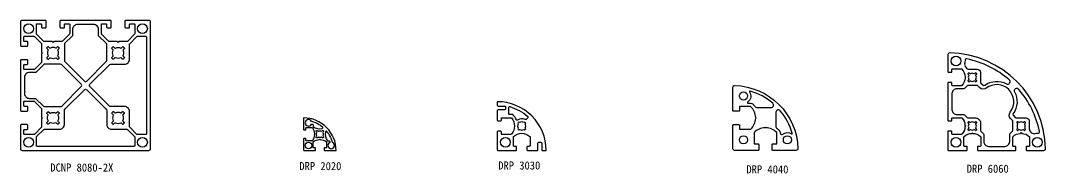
# Model space of a CAD drawing. Extents: x 2157 to 12417, y 247 to 1676.
# Drawn here: x 10453 to 11083, y 1502 to 1596 of the extents above; entities that cross this region are included whole.
import ezdxf

# ---------------------------------------------------------------- set-up
doc = ezdxf.new("R2010")
doc.units = 0
doc.header["$LTSCALE"] = 8
doc.layers.get('0').update_dxf_attribs({"linetype": 'CONTINUOUS'})
doc.layers.add('3', color=3, linetype='CONTINUOUS')
doc.layers.add('AM_0', color=7, linetype='CONTINUOUS', lineweight=30)
doc.styles.add('궁서체', font='')
doc.styles.get('궁서체').set_extended_font_data('GungsuhChe')

msp = doc.modelspace()

# ---------------------------------------------------------------- linework, layer by layer
at = {"color": 7}
for points in [[(11062.81, 1518.86), (11062.81, 1524.29, -0.214256), (11062.98, 1524.66, -0.165853), (11067.44, 1526.54), (11067.96, 1527.06), (11068.48, 1526.54, -0.165853), (11072.94, 1524.66, -0.214256), (11073.11, 1524.29), (11073.11, 1518.86, -0.414214), (11072.81, 1518.56), (11071.41, 1518.56, 0.414214), (11071.11, 1518.26), (11071.11, 1516.36, 0.414214), (11071.41, 1516.06), (11081.95, 1516.06, 0.419187), (11082.95, 1517.07, 0.404319), (11023.98, 1576.05, 0.419187), (11022.96, 1575.05), (11022.96, 1574.06), (11022.96, 1564.51, 0.414214), (11023.26, 1564.21), (11025.16, 1564.21, 0.414214), (11025.46, 1564.51), (11025.46, 1565.91, -0.414214), (11025.76, 1566.21), (11031.28, 1566.21, -0.210977), (11031.51, 1566.11, -0.176355), (11033.46, 1561.36), (11033.76, 1561.06), (11033.46, 1560.75, -0.176355), (11031.51, 1556.01, -0.210977), (11031.28, 1555.91), (11025.76, 1555.91, -0.414214), (11025.46, 1556.21), (11025.46, 1557.61, 0.414214), (11025.16, 1557.91), (11023.26, 1557.91, 0.414214), (11022.96, 1557.61), (11022.96, 1534.51, 0.414214), (11023.26, 1534.21), (11025.16, 1534.21, 0.414214), (11025.46, 1534.51), (11025.46, 1535.91, -0.414214), (11025.76, 1536.21), (11031.19, 1536.21, -0.214256), (11031.57, 1536.04, -0.165853), (11033.44, 1531.58), (11033.96, 1531.06), (11033.44, 1530.54, -0.165853), (11031.57, 1526.08, -0.214256), (11031.19, 1525.91), (11025.76, 1525.91, -0.414214), (11025.46, 1526.21), (11025.46, 1527.61, 0.414214), (11025.16, 1527.91), (11023.26, 1527.91, 0.414214), (11022.96, 1527.61), (11022.96, 1516.36, 0.414214), (11023.26, 1516.06), (11034.51, 1516.06, 0.414214), (11034.81, 1516.36), (11034.81, 1518.26, 0.414214), (11034.51, 1518.56), (11033.11, 1518.56, -0.414214), (11032.81, 1518.86), (11032.81, 1524.38, -0.210977), (11032.91, 1524.6, -0.176355), (11037.66, 1526.55), (11037.96, 1526.86), (11038.27, 1526.55, -0.176355), (11043.01, 1524.6, -0.210977), (11043.11, 1524.38), (11043.11, 1518.86, -0.414214), (11042.81, 1518.56), (11041.41, 1518.56, 0.414214), (11041.11, 1518.26), (11041.11, 1516.36, 0.414214), (11041.41, 1516.06), (11064.51, 1516.06, 0.414214), (11064.81, 1516.36), (11064.81, 1518.26, 0.414214), (11064.51, 1518.56), (11063.11, 1518.56, -0.414214)], [(11043.27, 1557.48), (11044.41, 1556.34, 0.366463), (11045.7, 1556.23, -0.287555), (11058.96, 1557.03, 0.898027), (11060.66, 1559.47, 0.128248), (11034.66, 1572.36, 0.490696), (11033.46, 1571.33, -0.071175), (11033.31, 1569.78, 0.484887), (11036.23, 1566.08), (11040.98, 1566.08, -0.414214), (11042.98, 1564.08), (11042.98, 1558.19, 0.198912)], [(11040.58, 1562.97, 0.414214), (11040.58, 1563.39), (11040.3, 1563.67, 0.414214), (11039.87, 1563.67), (11039.51, 1563.31, -0.331679), (11039.15, 1563.26, 0.253025), (11036.77, 1563.26, -0.331679), (11036.42, 1563.31), (11036.05, 1563.67, 0.414214), (11035.63, 1563.67), (11035.35, 1563.39, 0.414214), (11035.35, 1562.97), (11035.71, 1562.6, -0.331679), (11035.76, 1562.25, 0.253025), (11035.76, 1559.87, -0.331679), (11035.71, 1559.51), (11035.35, 1559.15, 0.414214), (11035.35, 1558.72), (11035.63, 1558.44, 0.414214), (11036.05, 1558.44), (11036.42, 1558.81, -0.331679), (11036.77, 1558.86, 0.253025), (11039.15, 1558.86, -0.331679), (11039.51, 1558.81), (11039.87, 1558.44, 0.414214), (11040.3, 1558.44), (11040.58, 1558.72, 0.414214), (11040.58, 1559.15), (11040.21, 1559.51, -0.331679), (11040.16, 1559.87, 0.253025), (11040.16, 1562.25, -0.331679), (11040.21, 1562.6)], [(10917.76, 1526.86, 0.191028), (10917.68, 1527.07, 0.198466), (10911.07, 1530.05), (10910.76, 1530.36), (10910.46, 1530.05, 0.198466), (10903.85, 1527.07, 0.191028), (10903.76, 1526.86), (10903.76, 1520.36, 0.414214), (10904.06, 1520.06), (10906.31, 1520.06, -0.414214), (10906.61, 1519.76), (10906.61, 1516.36, -0.414214), (10906.31, 1516.06), (10891.76, 1516.06, -0.414214), (10890.76, 1517.06), (10890.76, 1531.61, -0.414214), (10891.06, 1531.91), (10894.46, 1531.91, -0.414214), (10894.76, 1531.61), (10894.76, 1529.36, 0.414214), (10895.06, 1529.06), (10901.57, 1529.06, 0.191028), (10901.77, 1529.14, 0.198466), (10904.76, 1535.75), (10905.06, 1536.06), (10904.76, 1536.36, 0.198466), (10901.77, 1542.98, 0.191028), (10901.57, 1543.06), (10895.06, 1543.06, 0.414214), (10894.76, 1542.76), (10894.76, 1540.51, -0.414214), (10894.46, 1540.21), (10891.06, 1540.21, -0.414214), (10890.76, 1540.51), (10890.76, 1555.04, -0.421745), (10891.79, 1556.04, -0.39927), (10930.75, 1517.08, -0.421745), (10929.75, 1516.06), (10915.21, 1516.06, -0.414214), (10914.91, 1516.36), (10914.91, 1519.76, -0.414214), (10915.21, 1520.06), (10917.46, 1520.06, 0.414214), (10917.76, 1520.36)], [(11076.67, 1526.44, -0.071175), (11078.22, 1526.59, 0.490696), (11079.25, 1527.79, 0.12808), (11066.38, 1553.76, 0.898027), (11063.93, 1552.05, -0.287555), (11063.14, 1538.8, 0.366463), (11063.24, 1537.51), (11064.36, 1536.4, 0.199083), (11065.06, 1536.11), (11070.97, 1536.11, -0.414214), (11072.97, 1534.11), (11072.97, 1529.36, 0.484887)], [(10639.71, 1516.06), (10646.76, 1516.06, 0.414305), (10626.76, 1536.06), (10626.76, 1529.01, 0.414214), (10627.06, 1528.71), (10627.96, 1528.71, 0.414214), (10628.26, 1529.01), (10628.26, 1529.91, -0.414214), (10628.56, 1530.21), (10631.82, 1530.21, -0.228782), (10632.06, 1530.09, -0.157225), (10633.46, 1526.36), (10633.76, 1526.06), (10633.46, 1525.75, -0.157225), (10632.06, 1522.02, -0.228782), (10631.82, 1521.91), (10628.56, 1521.91, -0.414214), (10628.26, 1522.21), (10628.26, 1523.11, 0.414214), (10627.96, 1523.41), (10627.06, 1523.41, 0.414214), (10626.76, 1523.11), (10626.76, 1516.36, 0.414214), (10627.06, 1516.06), (10633.81, 1516.06, 0.414214), (10634.11, 1516.36), (10634.11, 1517.26, 0.414214), (10633.81, 1517.56), (10632.91, 1517.56, -0.414214), (10632.61, 1517.86), (10632.61, 1521.11, -0.228782), (10632.73, 1521.35, -0.157225), (10636.46, 1522.75), (10636.76, 1523.06), (10637.07, 1522.75, -0.157225), (10640.8, 1521.35, -0.228782), (10640.91, 1521.11), (10640.91, 1517.86, -0.414214), (10640.61, 1517.56), (10639.71, 1517.56, 0.414214), (10639.41, 1517.26), (10639.41, 1516.36, 0.414214)], [(10631.58, 1532.21), (10632.11, 1532.21, -0.414214), (10632.61, 1531.71), (10632.61, 1531, 0.228782), (10632.73, 1530.77, 0.229178), (10638.24, 1529.53, 0.622845), (10638.45, 1530.4, 0.105582), (10631.57, 1533.92, 4.437548)], [(11040.58, 1532.97, 0.414214), (11040.58, 1533.39), (11040.3, 1533.67, 0.414214), (11039.87, 1533.67), (11039.51, 1533.31, -0.331679), (11039.15, 1533.26, 0.253025), (11036.77, 1533.26, -0.331679), (11036.42, 1533.31), (11036.05, 1533.67, 0.414214), (11035.63, 1533.67), (11035.35, 1533.39, 0.414214), (11035.35, 1532.97), (11035.71, 1532.6, -0.331679), (11035.76, 1532.25, 0.253025), (11035.76, 1529.87, -0.331679), (11035.71, 1529.51), (11035.35, 1529.15, 0.414214), (11035.35, 1528.72), (11035.63, 1528.44, 0.414214), (11036.05, 1528.44), (11036.42, 1528.81, -0.331679), (11036.77, 1528.86, 0.253025), (11039.15, 1528.86, -0.331679), (11039.51, 1528.81), (11039.87, 1528.44, 0.414214), (11040.3, 1528.44), (11040.58, 1528.72, 0.414214), (11040.58, 1529.15), (11040.21, 1529.51, -0.331679), (11040.16, 1529.87, 0.253025), (11040.16, 1532.25, -0.331679), (11040.21, 1532.6)], [(11070.58, 1532.97, 0.414214), (11070.58, 1533.39), (11070.3, 1533.67, 0.414214), (11069.87, 1533.67), (11069.51, 1533.31, -0.331679), (11069.15, 1533.26, 0.253025), (11066.77, 1533.26, -0.331679), (11066.42, 1533.31), (11066.05, 1533.67, 0.414214), (11065.63, 1533.67), (11065.35, 1533.39, 0.414214), (11065.35, 1532.97), (11065.71, 1532.6, -0.331679), (11065.76, 1532.25, 0.253025), (11065.76, 1529.87, -0.331679), (11065.71, 1529.51), (11065.35, 1529.15, 0.414214), (11065.35, 1528.72), (11065.63, 1528.44, 0.414214), (11066.05, 1528.44), (11066.42, 1528.81, -0.331679), (11066.77, 1528.86, 0.253025), (11069.15, 1528.86, -0.331679), (11069.51, 1528.81), (11069.87, 1528.44, 0.414214), (11070.3, 1528.44), (11070.58, 1528.72, 0.414214), (11070.58, 1529.15), (11070.21, 1529.51, -0.331679), (11070.16, 1529.87, 0.253025), (11070.16, 1532.25, -0.331679), (11070.21, 1532.6)], [(10634.81, 1523.79, -0.037088), (10634.49, 1524.1, -0.392661), (10634.51, 1524.51), (10634.77, 1524.77, 0.319822), (10634.83, 1525.12, -0.230332), (10634.83, 1527, 0.319822), (10634.77, 1527.34), (10634.51, 1527.61, -0.392661), (10634.49, 1528.02, -0.037088), (10634.81, 1528.33, -0.392661), (10635.21, 1528.32), (10635.48, 1528.05, 0.319822), (10635.82, 1527.99, -0.230332), (10637.71, 1527.99, 0.319822), (10638.05, 1528.05), (10638.32, 1528.32, -0.392661), (10638.72, 1528.33, -0.037088), (10639.04, 1528.02, -0.392661), (10639.02, 1527.61), (10638.76, 1527.34, 0.319822), (10638.7, 1527, -0.230332), (10638.7, 1525.12, 0.319822), (10638.76, 1524.77), (10639.02, 1524.51, -0.392661), (10639.04, 1524.1, -0.037088), (10638.72, 1523.79, -0.392661), (10638.32, 1523.8), (10638.05, 1524.07, 0.319822), (10637.71, 1524.12, -0.230332), (10635.82, 1524.12, 0.319822), (10635.48, 1524.07), (10635.21, 1523.8, -0.392661)], [(10642.41, 1521.91, -0.414214), (10642.91, 1521.41), (10642.91, 1520.87, 4.437548), (10644.63, 1520.86, 0.105582), (10641.11, 1527.74, 0.622845), (10640.24, 1527.54, 0.229178), (10641.47, 1522.02, 0.228782), (10641.71, 1521.91)]]:
    msp.add_lwpolyline(points, format="xyb", close=True, dxfattribs=at)
for centre, radius in [((11027.96, 1571.06), 3), ((10629.76, 1519.06), 2), ((11027.96, 1521.06), 3), ((11077.96, 1521.06), 3)]:
    msp.add_circle(centre, radius, dxfattribs=at)
at = {"layer": '3', "color": 7, "lineweight": -3}
for points in [[(10508.57, 1592.06), (10508.57, 1595.56, 0.414214), (10508.07, 1596.06), (10492.72, 1596.06), (10477.37, 1596.06, 0.414214), (10476.87, 1595.56), (10476.87, 1592.06, 0.414214), (10477.37, 1591.56), (10479.32, 1591.56, 0.414214), (10479.82, 1592.06), (10479.82, 1593.56, -0.414214), (10480.32, 1594.06), (10482.47, 1594.06, -0.414214), (10482.97, 1593.56), (10482.97, 1587.95, -0.198912), (10482.82, 1587.6), (10478.43, 1583.2, -0.198912), (10478.08, 1583.06), (10473.22, 1583.06), (10472.72, 1582.56), (10472.22, 1583.06), (10467.36, 1583.06, -0.198912), (10467.01, 1583.2), (10462.62, 1587.6, -0.198912), (10462.47, 1587.95), (10462.47, 1593.56, -0.414214), (10462.97, 1594.06), (10465.12, 1594.06, -0.414214), (10465.62, 1593.56), (10465.62, 1592.06, 0.414214), (10466.12, 1591.56), (10468.07, 1591.56, 0.414214), (10468.57, 1592.06), (10468.57, 1595.56, 0.414214), (10468.07, 1596.06), (10453.72, 1596.06, 0.414214), (10452.72, 1595.06), (10452.72, 1580.71, 0.414214), (10453.22, 1580.21), (10456.72, 1580.21, 0.414214), (10457.22, 1580.71), (10457.22, 1582.66, 0.414214), (10456.72, 1583.16), (10455.22, 1583.16, -0.414214), (10454.72, 1583.66), (10454.72, 1585.81, -0.414214), (10455.22, 1586.31), (10460.87, 1586.31, -0.198912), (10461.23, 1586.16), (10465.57, 1581.81, -0.198912), (10465.72, 1581.46), (10465.72, 1576.56), (10466.22, 1576.06), (10465.72, 1575.56), (10465.72, 1570.51, -0.198912), (10465.57, 1570.16), (10461.37, 1565.95, -0.198912), (10461.01, 1565.81), (10455.22, 1565.81, -0.414214), (10454.72, 1566.31), (10454.72, 1568.46, -0.414214), (10455.22, 1568.96), (10456.72, 1568.96, 0.414214), (10457.22, 1569.46), (10457.22, 1571.41, 0.414214), (10456.72, 1571.91), (10453.22, 1571.91, 0.414214), (10452.72, 1571.41), (10452.72, 1556.06), (10452.72, 1540.71, 0.414214), (10453.22, 1540.21), (10456.72, 1540.21, 0.414214), (10457.22, 1540.71), (10457.22, 1542.66, 0.414214), (10456.72, 1543.16), (10455.22, 1543.16, -0.414214), (10454.72, 1543.66), (10454.72, 1545.81, -0.414214), (10455.22, 1546.31), (10461.01, 1546.31, -0.198912), (10461.37, 1546.16), (10465.57, 1541.95, -0.198912), (10465.72, 1541.6), (10465.72, 1536.56), (10466.22, 1536.06), (10465.72, 1535.56), (10465.72, 1530.66, -0.198912), (10465.57, 1530.3), (10461.23, 1525.95, -0.198912), (10460.87, 1525.81), (10455.22, 1525.81, -0.414214), (10454.72, 1526.31), (10454.72, 1528.46, -0.414214), (10455.22, 1528.96), (10456.72, 1528.96, 0.414214), (10457.22, 1529.46), (10457.22, 1531.41, 0.414214), (10456.72, 1531.91), (10453.22, 1531.91, 0.414214), (10452.72, 1531.41), (10452.72, 1517.06, 0.414214), (10453.72, 1516.06), (10531.72, 1516.06, 0.414214), (10532.72, 1517.06), (10532.72, 1595.06, 0.414214), (10531.72, 1596.06), (10517.37, 1596.06, 0.414214), (10516.87, 1595.56), (10516.87, 1592.06, 0.414214), (10517.37, 1591.56), (10519.32, 1591.56, 0.414214), (10519.82, 1592.06), (10519.82, 1593.56, -0.414214), (10520.32, 1594.06), (10522.47, 1594.06, -0.414214), (10522.97, 1593.56), (10522.97, 1587.95, -0.198912), (10522.82, 1587.6), (10518.43, 1583.2, -0.198912), (10518.08, 1583.06), (10513.22, 1583.06), (10512.72, 1582.56), (10512.22, 1583.06), (10507.36, 1583.06, -0.198912), (10507.01, 1583.2), (10502.62, 1587.6, -0.198912), (10502.47, 1587.95), (10502.47, 1593.56, -0.414214), (10502.97, 1594.06), (10505.12, 1594.06, -0.414214), (10505.62, 1593.56), (10505.62, 1592.06, 0.414214), (10506.12, 1591.56), (10508.07, 1591.56, 0.414214)], [(10745.9, 1540.56), (10745.9, 1534.71, 0.414214), (10746.4, 1534.21), (10747.9, 1534.21, 0.414214), (10748.4, 1534.71), (10748.4, 1535.71, -0.414214), (10748.9, 1536.21), (10754.18, 1536.21, -0.214256), (10754.55, 1536.04, -0.38014), (10754.55, 1526.08, -0.214256), (10754.18, 1525.91), (10748.9, 1525.91, -0.414214), (10748.4, 1526.41), (10748.4, 1527.41, 0.414214), (10747.9, 1527.91), (10746.4, 1527.91, 0.414214), (10745.9, 1527.41), (10745.9, 1516.56, 0.414214), (10746.4, 1516.06), (10757.25, 1516.06, 0.414214), (10757.75, 1516.56), (10757.75, 1518.06, 0.414214), (10757.25, 1518.56), (10756.25, 1518.56, -0.414214), (10755.75, 1519.06), (10755.75, 1524.34, -0.214256), (10755.91, 1524.71, -0.38014), (10765.88, 1524.71, -0.214256), (10766.05, 1524.34), (10766.05, 1519.06, -0.414214), (10765.55, 1518.56), (10764.55, 1518.56, 0.414214), (10764.05, 1518.06), (10764.05, 1516.56, 0.414214), (10764.55, 1516.06), (10770.4, 1516.06, 0.414214), (10770.9, 1516.56), (10770.9, 1520.56, -0.414214), (10771.4, 1521.06), (10772.7, 1521.06, -0.414214), (10773.2, 1520.56), (10773.2, 1516.56, 0.414214), (10773.7, 1516.06), (10775.9, 1516.06, 0.414214), (10745.9, 1546.06), (10745.9, 1543.86, 0.414214), (10746.4, 1543.36), (10750.4, 1543.36, -0.414214), (10750.9, 1542.86), (10750.9, 1541.56, -0.414214), (10750.4, 1541.06), (10746.4, 1541.06, 0.414214)], [(10753.53, 1543, -0.114142), (10764.59, 1536.91, -0.430289), (10764.61, 1536.18), (10763.56, 1535.14, -0.327538), (10762.98, 1535.05, 0.277958), (10758.34, 1534.76, -0.467831), (10757.6, 1534.97, 0.102154), (10755.35, 1538.08, 0.186978), (10755.01, 1538.21), (10753.4, 1538.21, -0.414214), (10752.9, 1538.71), (10752.9, 1542.52, -0.497637)], [(10762.27, 1528.97), (10762.63, 1528.61, 0.08392), (10763.34, 1529.32), (10762.98, 1529.68, 0.300614), (10762.98, 1532.44), (10763.34, 1532.8, 0.08392), (10762.63, 1533.5), (10762.27, 1533.14, 0.300614), (10759.52, 1533.14), (10759.16, 1533.5, 0.08392), (10758.45, 1532.8), (10758.81, 1532.44, 0.300614), (10758.81, 1529.68), (10758.45, 1529.32, 0.08392), (10759.16, 1528.61), (10759.52, 1528.97, 0.300614)]]:
    msp.add_lwpolyline(points, format="xyb", close=True, dxfattribs=at)
at = {"layer": '3', "color": 7}
for points in [[(10474.35, 1573.07, -0.33241), (10474.7, 1573.02), (10475.44, 1572.28, 0.414214), (10475.87, 1572.28), (10476.5, 1572.91, 0.414214), (10476.5, 1573.33), (10475.76, 1574.08, -0.33241), (10475.71, 1574.43, 0.254426), (10475.71, 1577.68, -0.33241), (10475.76, 1578.04), (10476.5, 1578.78, 0.414214), (10476.5, 1579.21), (10475.87, 1579.84, 0.414214), (10475.44, 1579.84), (10474.7, 1579.1, -0.33241), (10474.35, 1579.04, 0.254426), (10471.1, 1579.04, -0.33241), (10470.74, 1579.1), (10470, 1579.84, 0.414214), (10469.57, 1579.84), (10468.94, 1579.21, 0.414214), (10468.94, 1578.78), (10469.68, 1578.04, -0.33241), (10469.73, 1577.68, 0.254426), (10469.73, 1574.43, -0.33241), (10469.68, 1574.08), (10468.94, 1573.33, 0.414214), (10468.94, 1572.91), (10469.57, 1572.28, 0.414214), (10470, 1572.28), (10470.74, 1573.02, -0.33241), (10471.1, 1573.07, 0.254426)], [(10511.1, 1573.07, 0.33241), (10510.74, 1573.02), (10510, 1572.28, -0.414214), (10509.57, 1572.28), (10508.94, 1572.91, -0.414214), (10508.94, 1573.33), (10509.68, 1574.08, 0.33241), (10509.73, 1574.43, -0.254426), (10509.73, 1577.68, 0.33241), (10509.68, 1578.04), (10508.94, 1578.78, -0.414214), (10508.94, 1579.21), (10509.57, 1579.84, -0.414214), (10510, 1579.84), (10510.74, 1579.1, 0.33241), (10511.1, 1579.04, -0.254426), (10514.35, 1579.04, 0.33241), (10514.7, 1579.1), (10515.44, 1579.84, -0.414214), (10515.87, 1579.84), (10516.5, 1579.21, -0.414214), (10516.5, 1578.78), (10515.76, 1578.04, 0.33241), (10515.71, 1577.68, -0.254426), (10515.71, 1574.43, 0.33241), (10515.76, 1574.08), (10516.5, 1573.33, -0.414214), (10516.5, 1572.91), (10515.87, 1572.28, -0.414214), (10515.44, 1572.28), (10514.7, 1573.02, 0.33241), (10514.35, 1573.07, -0.254426)], [(10474.35, 1539.04, 0.33241), (10474.7, 1539.1), (10475.44, 1539.84, -0.414214), (10475.87, 1539.84), (10476.5, 1539.21, -0.414214), (10476.5, 1538.78), (10475.76, 1538.04, 0.33241), (10475.71, 1537.68, -0.254426), (10475.71, 1534.43, 0.33241), (10475.76, 1534.08), (10476.5, 1533.33, -0.414214), (10476.5, 1532.91), (10475.87, 1532.28, -0.414214), (10475.44, 1532.28), (10474.7, 1533.02, 0.33241), (10474.35, 1533.07, -0.254426), (10471.1, 1533.07, 0.33241), (10470.74, 1533.02), (10470, 1532.28, -0.414214), (10469.57, 1532.28), (10468.94, 1532.91, -0.414214), (10468.94, 1533.33), (10469.68, 1534.08, 0.33241), (10469.73, 1534.43, -0.254426), (10469.73, 1537.68, 0.33241), (10469.68, 1538.04), (10468.94, 1538.78, -0.414214), (10468.94, 1539.21), (10469.57, 1539.84, -0.414214), (10470, 1539.84), (10470.74, 1539.1, 0.33241), (10471.1, 1539.04, -0.254426)], [(10511.1, 1539.04, -0.33241), (10510.74, 1539.1), (10510, 1539.84, 0.414214), (10509.57, 1539.84), (10508.94, 1539.21, 0.414214), (10508.94, 1538.78), (10509.68, 1538.04, -0.33241), (10509.73, 1537.68, 0.254426), (10509.73, 1534.43, -0.33241), (10509.68, 1534.08), (10508.94, 1533.33, 0.414214), (10508.94, 1532.91), (10509.57, 1532.28, 0.414214), (10510, 1532.28), (10510.74, 1533.02, -0.33241), (10511.1, 1533.07, 0.254426), (10514.35, 1533.07, -0.33241), (10514.7, 1533.02), (10515.44, 1532.28, 0.414214), (10515.87, 1532.28), (10516.5, 1532.91, 0.414214), (10516.5, 1533.33), (10515.76, 1534.08, -0.33241), (10515.71, 1534.43, 0.254426), (10515.71, 1537.68, -0.33241), (10515.76, 1538.04), (10516.5, 1538.78, 0.414214), (10516.5, 1539.21), (10515.87, 1539.84, 0.414214), (10515.44, 1539.84), (10514.7, 1539.1, -0.33241), (10514.35, 1539.04, 0.254426)]]:
    msp.add_lwpolyline(points, format="xyb", close=True, dxfattribs=at)
at = {"layer": '3', "color": 7, "lineweight": -3}
for centre in [(10457.72, 1591.06), (10527.72, 1591.06), (10457.72, 1521.06), (10527.72, 1521.06), (10750.9, 1521.06)]:
    msp.add_circle(centre, 3, dxfattribs=at)
at = {"layer": 'AM_0', "color": 7}
for points in [[(10492.01, 1558.67, 0.414214), (10493.43, 1558.67), (10505.28, 1570.53, 0.198912), (10505.72, 1571.59), (10505.72, 1575.56), (10505.72, 1581.46, 0.198912), (10505.57, 1581.81), (10500.72, 1586.67), (10500.72, 1590.56, 0.414214), (10497.72, 1593.56), (10492.72, 1593.56), (10487.72, 1593.56, 0.414214), (10484.72, 1590.56), (10484.72, 1586.67), (10479.87, 1581.81, 0.198912), (10479.72, 1581.46), (10479.72, 1575.56), (10479.72, 1571.59, 0.198912), (10480.16, 1570.53)], [(10530.22, 1585.81), (10530.22, 1556.06), (10530.22, 1526.31, -0.414214), (10529.72, 1525.81), (10524.61, 1525.81, -0.198912), (10524.26, 1525.95), (10519.87, 1530.35, -0.198912), (10519.72, 1530.7), (10519.72, 1540.06, 0.414214), (10516.72, 1543.06), (10512.22, 1543.06), (10508.25, 1543.06, -0.198912), (10507.19, 1543.5), (10495.34, 1555.35, -0.414214), (10495.34, 1556.76), (10507.19, 1568.62, -0.198912), (10508.25, 1569.06), (10512.22, 1569.06), (10516.72, 1569.06, 0.414214), (10519.72, 1572.06), (10519.72, 1581.41, -0.198912), (10519.87, 1581.77), (10524.26, 1586.16, -0.198912), (10524.61, 1586.31), (10529.72, 1586.31, -0.414214)], [(10455.22, 1561.06), (10455.22, 1556.06), (10455.22, 1551.06, 0.414214), (10458.22, 1548.06), (10461.97, 1548.06), (10466.82, 1543.2, 0.198912), (10467.18, 1543.06), (10473.22, 1543.06), (10477.19, 1543.06, 0.198912), (10478.25, 1543.5), (10490.1, 1555.35, 0.414214), (10490.1, 1556.76), (10478.25, 1568.62, 0.198912), (10477.19, 1569.06), (10467.32, 1569.06, 0.198912), (10466.97, 1568.91), (10462.11, 1564.06), (10458.22, 1564.06, 0.414214)], [(10522.97, 1524.16), (10522.97, 1519.06, -0.414214), (10522.47, 1518.56), (10462.97, 1518.56, -0.414214), (10462.47, 1519.06), (10462.47, 1524.16, -0.198912), (10462.62, 1524.52), (10467.01, 1528.91, -0.198912), (10467.36, 1529.06), (10476.72, 1529.06, 0.414214), (10479.72, 1532.06), (10479.72, 1536.56), (10479.72, 1540.53, -0.198912), (10480.16, 1541.59), (10492.01, 1553.44, -0.414214), (10493.43, 1553.44), (10505.28, 1541.59, -0.198912), (10505.72, 1540.53), (10505.72, 1536.56), (10505.72, 1532.06, 0.414214), (10508.72, 1529.06), (10518.08, 1529.06, -0.198912), (10518.43, 1528.91), (10522.82, 1524.52, -0.198912)], [(10900.26, 1545.06), (10901.57, 1545.06, -0.191028), (10903.14, 1544.43, -0.044556), (10904.5, 1542.9, 0.237607), (10905.31, 1542.5), (10914.25, 1542.5, 0.699906), (10915.21, 1545.15, 0.104875), (10901.3, 1552.57, 0.704381), (10900.97, 1552.11, -0.402363), (10899.96, 1545.96, 0.720759)], [(11041.45, 1555.76, 0.198912), (11040.75, 1556.06), (11035.58, 1556.06, 0.198912), (11034.87, 1555.76), (11033.45, 1554.35, -0.198912), (11032.75, 1554.06), (11028.46, 1554.06, 0.414214), (11025.46, 1551.06), (11025.46, 1541.06, 0.414214), (11028.46, 1538.06), (11032.75, 1538.06, -0.198912), (11033.45, 1537.76), (11034.87, 1536.35, 0.198912), (11035.58, 1536.06), (11039.96, 1536.06, -0.414214), (11042.96, 1533.06), (11042.96, 1528.67, 0.198912), (11043.25, 1527.96), (11044.67, 1526.55, -0.198912), (11044.96, 1525.84), (11044.96, 1521.56, 0.414214), (11047.96, 1518.56), (11057.96, 1518.56, 0.414214), (11060.96, 1521.56), (11060.96, 1525.84, -0.198912), (11061.25, 1526.55), (11062.67, 1527.96, 0.198912), (11062.96, 1528.67), (11062.96, 1533.84, 0.198912), (11062.67, 1534.55), (11061.53, 1535.69, -0.377118), (11061.28, 1539.64, 0.879285), (11046.55, 1554.37, -0.377118), (11042.59, 1554.63)], [(10921.4, 1526.03, -0.334902), (10926.82, 1526.26, 0.704381), (10927.27, 1526.59, 0.104875), (10919.85, 1540.51, 0.699906), (10917.21, 1539.54), (10917.21, 1530.6, 0.237607), (10917.61, 1529.8, -0.044556), (10919.14, 1528.44, -0.191028), (10919.76, 1526.86), (10919.76, 1526.8, 0.634137)]]:
    msp.add_lwpolyline(points, format="xyb", close=True, dxfattribs=at)
for centre in [(10897.26, 1549.56), (10897.26, 1522.56), (10924.26, 1522.56)]:
    msp.add_circle(centre, 2.5, dxfattribs=at)

# ---------------------------------------------------------------- texts
at = {"layer": 'AM_0', "color": 7, "style": '궁서체'}
for s, p in [('DCNP 8080-2X', (10471.05, 1503.02)), ('DRP 2020', (10624.17, 1503.9)), ('DRP 3030', (10746.46, 1504.29)), ('DRP 4040', (10899.04, 1501.9)), ('DRP 6060', (11034.51, 1502.29))]:
    msp.add_text(s, height=5, dxfattribs=at).set_placement(p)

doc.saveas('drawing.dxf')
